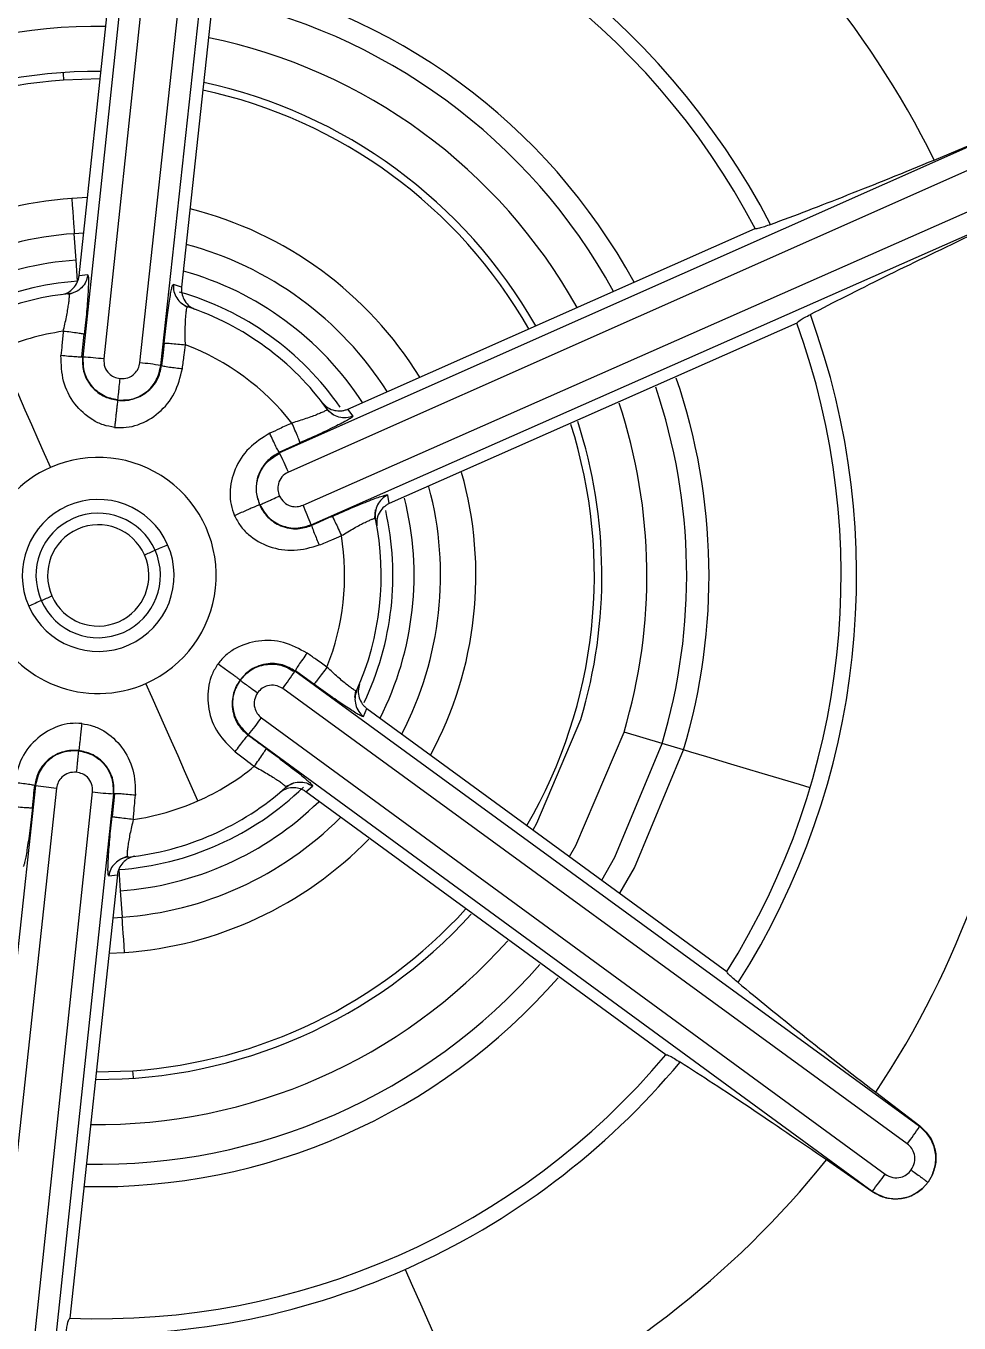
# Model space of a CAD drawing. Extents: x 939 to 1039, y 781 to 934.
# Drawn here: x 953.885 to 954.404, y 853.563 to 854.284 of the extents above; entities that cross this region are included whole.
import ezdxf

# ---------------------------------------------------------------- set-up
doc = ezdxf.new("R2010")
doc.units = 0
doc.header["$MEASUREMENT"] = 0
doc.layers.add('1', color=4, linetype='Continuous')

# ---------------------------------------------------------------- blocks, each defined once
blk = doc.blocks.new('Envoy')
at = {"layer": '1', "color": 3, "linetype": 'Continuous', "lineweight": 25}
for p, q in [((15.30804, 55.35325), (15.26255, 54.92568)), ((15.31979, 55.3522), (15.27429, 54.92462)), ((15.29431, 54.92247), (15.34059, 55.34997)), ((15.30602, 54.92101), (15.3523, 55.3485)), ((15.2605, 54.97079), (15.28696, 55.21732)), ((15.34407, 55.21114), (15.31754, 54.96451)), ((15.27226, 55.08033), (15.25184, 55.07966)), ((15.76506, 55.04681), (15.37202, 54.87242)), ((15.7364, 55.03525), (15.76492, 55.04713)), ((15.77003, 55.03611), (15.37699, 54.86172)), ((15.38514, 54.84331), (15.77849, 55.01698)), ((15.26517, 55.01433), (15.25646, 55.0139)), ((15.38972, 54.83244), (15.78308, 55.00611)), ((15.26305, 54.99458), (15.25783, 54.99429)), ((15.25886, 54.97959), (15.25783, 54.99429)), ((15.41007, 54.89675), (15.6368, 54.9971)), ((15.25969, 54.96782), (15.25886, 54.97959)), ((15.26533, 54.97136), (15.2605, 54.97079)), ((15.31754, 54.96451), (15.31298, 54.9661)), ((15.25418, 54.96079), (15.25482, 54.96087)), ((15.25947, 54.96237), (15.25496, 54.96046)), ((15.32074, 54.95327), (15.31677, 54.9561)), ((15.66001, 54.94455), (15.43315, 54.84421)), ((15.2621, 54.92573), (15.26344, 54.93833)), ((15.2621, 54.92573), (15.26255, 54.92568)), ((15.30602, 54.92101), (15.30647, 54.92096)), ((15.40227, 54.89343), (15.39836, 54.89637)), ((15.41298, 54.89285), (15.41007, 54.89675)), ((15.37184, 54.87283), (15.38343, 54.87797)), ((15.37184, 54.87283), (15.37202, 54.87242)), ((15.43315, 54.84421), (15.43225, 54.84896)), ((15.42502, 54.83582), (15.42548, 54.84067)), ((15.38972, 54.83244), (15.38991, 54.83202)), ((15.38091, 54.75134), (15.38064, 54.75098)), ((15.72819, 54.49779), (15.38064, 54.75098)), ((15.38091, 54.75134), (15.39115, 54.74387)), ((15.7214, 54.48815), (15.37386, 54.74133)), ((15.414, 54.73629), (15.41453, 54.74015)), ((15.41881, 54.72573), (15.42073, 54.73019)), ((15.42073, 54.73019), (15.62101, 54.58402)), ((15.36198, 54.72507), (15.70906, 54.47125)), ((15.35487, 54.71566), (15.3546, 54.7153)), ((15.35487, 54.71566), (15.70194, 54.46184)), ((15.585, 54.71072), (15.56376, 54.71705)), ((15.59691, 54.70717), (15.585, 54.71072)), ((15.23631, 54.68746), (15.19003, 54.25997)), ((15.24801, 54.686), (15.20174, 54.25851)), ((15.23631, 54.68746), (15.23586, 54.68751)), ((15.37544, 54.68679), (15.37988, 54.68881)), ((15.38677, 54.68394), (15.39043, 54.68709)), ((15.22254, 54.25627), (15.26803, 54.68385)), ((15.23429, 54.25522), (15.27978, 54.6828)), ((15.28023, 54.68275), (15.27888, 54.67014)), ((15.28023, 54.68275), (15.27978, 54.6828)), ((15.5871, 54.53764), (15.38677, 54.68394)), ((15.28374, 54.64656), (15.28735, 54.64803)), ((15.28809, 54.64767), (15.2875, 54.64761)), ((15.28183, 54.63768), (15.25537, 54.39115)), ((15.277, 54.63712), (15.28183, 54.63768)), ((15.28264, 54.64065), (15.28346, 54.62888)), ((15.28346, 54.62888), (15.28449, 54.61418)), ((15.27927, 54.61389), (15.28449, 54.61418)), ((15.27715, 54.59414), (15.28587, 54.59457)), ((15.27007, 54.52814), (15.29048, 54.52881)), ((15.70385, 54.51684), (15.7284, 54.49808)), ((15.72819, 54.49779), (15.7284, 54.49808)), ((15.70174, 54.46156), (15.67635, 54.47924)), ((15.73523, 54.47068), (15.73293, 54.46678)), ((15.70174, 54.46156), (15.70194, 54.46184)), ((15.73293, 54.46678), (15.72989, 54.46338))]:
    blk.add_line(p, q, dxfattribs=at)
at = {"layer": '1', "color": 3, "linetype": 'Continuous', "lineweight": 25, "flags": 128}
for points in [[(15.25155, 55.08383), (15.25158, 55.08343), (15.25184, 55.07966)], [(15.25646, 55.0139), (15.25672, 55.01019), (15.25697, 55.00662), (15.2572, 55.00331), (15.2574, 55.00038), (15.25758, 54.99794), (15.25771, 54.99607), (15.25779, 54.99483), (15.25783, 54.99429)], [(15.21566, 54.92964), (15.21936, 54.92127), (15.22306, 54.91291), (15.22675, 54.90458), (15.23041, 54.89631), (15.23403, 54.88813), (15.23761, 54.88004), (15.24113, 54.87208), (15.24459, 54.86428)], [(15.30281, 54.81824), (15.30365, 54.81861), (15.3045, 54.81899), (15.30536, 54.81937), (15.30624, 54.81976), (15.30712, 54.82015), (15.30801, 54.82054), (15.3089, 54.82094), (15.3098, 54.82134)], [(15.29692, 54.81564), (15.29756, 54.81592), (15.29824, 54.81622), (15.29894, 54.81653), (15.29967, 54.81685), (15.30042, 54.81719), (15.3012, 54.81753), (15.302, 54.81788), (15.30281, 54.81824)], [(15.23951, 54.79023), (15.23868, 54.78986), (15.23783, 54.78948), (15.23696, 54.7891), (15.23609, 54.78871), (15.23521, 54.78832), (15.23432, 54.78793), (15.23342, 54.78753), (15.23253, 54.78714)], [(15.32667, 54.67883), (15.32296, 54.6872), (15.31926, 54.69556), (15.31558, 54.70389), (15.31192, 54.71216), (15.30829, 54.72035), (15.30472, 54.72843), (15.30119, 54.73639), (15.29774, 54.7442)], [(15.51312, 54.66276), (15.51523, 54.66643), (15.53978, 54.72419)], [(15.53344, 54.64793), (15.53703, 54.65412), (15.56376, 54.71705)], [(15.55141, 54.63482), (15.5587, 54.64751), (15.585, 54.71072)], [(15.56148, 54.62746), (15.56961, 54.64156), (15.59691, 54.70717)], [(15.66733, 54.68618), (15.66137, 54.68796), (15.6406, 54.69415), (15.62322, 54.69933), (15.60986, 54.70331), (15.60098, 54.70595), (15.59691, 54.70717)], [(15.28587, 54.59457), (15.28561, 54.59828), (15.28536, 54.60185), (15.28513, 54.60516), (15.28492, 54.60809), (15.28475, 54.61054), (15.28462, 54.61241), (15.28453, 54.61364), (15.28449, 54.61418)], [(15.29078, 54.52464), (15.29075, 54.52505), (15.29048, 54.52881)], [(15.44197, 54.41832), (15.44609, 54.40902), (15.45046, 54.39913), (15.45509, 54.38869), (15.45994, 54.37772), (15.46502, 54.36625), (15.47029, 54.35433), (15.47576, 54.34198), (15.4814, 54.32924)]]:
    blk.add_lwpolyline(points, dxfattribs=at)
at = {"layer": '1', "color": 3, "linetype": 'Continuous', "lineweight": 25}
for centre, radius, start, end in [((15.27116, 54.80424), 1, 293.8743, 113.8743), ((15.27116, 54.80424), 0.98949, 297.40706, 117.40706), ((15.27116, 54.80424), 0.97197, 297.40706, 117.40706), ((15.27116, 54.80424), 1, 113.8743, 293.8743), ((15.27116, 54.80424), 0.90393, 297.75073, 117.40706), ((15.27116, 54.80424), 0.98949, 117.40706, 297.40706), ((15.27116, 54.80424), 0.97197, 117.40706, 297.40706), ((15.27116, 54.80424), 0.85236, 297.75072, 117.40706), ((15.27116, 54.80424), 0.84765, 293.8743, 113.51949), ((15.27116, 54.80424), 0.84843, 343.76627, 97.38245), ((15.27116, 54.80424), 0.83245, 293.8743, 113.51948), ((15.27116, 54.80424), 0.90393, 117.75073, 297.40706), ((15.27116, 54.80424), 0.84765, 113.8743, 293.51949), ((15.27116, 54.80424), 0.83245, 113.8743, 293.51948), ((15.27116, 54.80424), 0.85236, 117.75072, 297.40706), ((15.27116, 54.80424), 0.64081, 23.8743, 113.8743), ((15.27116, 54.80424), 0.51944, 26.40695, 81.26768), ((15.27116, 54.80424), 0.99606, 297.40706, 27.40706), ((15.27116, 54.80424), 0.42203, 27.54856, 80.10909), ((15.27116, 54.80424), 0.41339, 87.81128, 139.84475), ((15.27116, 54.80424), 0.41339, 27.81541, 79.84475), ((15.27116, 54.80424), 0.3399, 88.66289, 138.91321), ((15.27116, 54.80424), 0.32747, 88.8451, 138.72013), ((15.27116, 54.80424), 0.3399, 28.66289, 78.93273), ((15.27116, 54.80424), 0.32747, 28.8451, 78.74611), ((15.27116, 54.80424), 0.30531, 89.20685, 138.33695), ((15.27116, 54.80424), 0.30531, 29.20685, 78.37576), ((15.27116, 54.80424), 0.28028, 89.68465, 137.83121), ((15.27116, 54.80424), 0.2761, 94.01238, 137.75306), ((15.27116, 54.80424), 0.2761, 29.77303, 77.82425), ((15.27116, 54.80424), 0.28028, 29.68465, 77.88695), ((15.27116, 54.80424), 0.64081, 293.8743, 23.8743), ((15.27116, 54.80424), 0.21018, 94.01238, 135.78401), ((15.27116, 54.80424), 0.21018, 31.63317, 75.92966), ((15.27116, 54.80424), 0.19052, 94.01238, 134.93308), ((15.27116, 54.80424), 0.19052, 32.43947, 75.11091), ((15.27116, 54.80424), 0.51944, 326.40698, 21.26768), ((15.27116, 54.80424), 0.17578, 94.01238, 134.27308), ((15.27116, 54.80424), 0.17578, 33.16359, 74.33396), ((15.27116, 54.80424), 0.16399, 94.01238, 134.15357), ((15.27116, 54.80424), 0.15748, 95.95734, 113.8743), ((15.27116, 54.80424), 0.16399, 34.82422, 73.96537), ((15.27116, 54.80424), 0.15748, 35.95395, 71.56318), ((15.27116, 54.80424), 0.41339, 327.81541, 19.84475), ((15.27116, 54.80424), 0.42203, 327.54856, 20.10908), ((15.27116, 54.80424), 0.13714, 98.17551, 113.87482), ((15.27116, 54.80424), 0.13713, 38.17568, 69.2831), ((15.2514, 54.73536), 0.19064, 83.1021, 86.64734), ((15.27659, 54.73314), 0.19016, 81.0976, 84.65237), ((15.27116, 54.80424), 0.32747, 343.40672, 18.64568), ((15.27116, 54.80424), 0.3399, 343.40672, 18.83497), ((15.27116, 54.80424), 0.30531, 343.40672, 18.27003), ((15.27116, 54.80424), 0.2761, 329.77303, 17.70864), ((15.27116, 54.80424), 0.28028, 343.40672, 17.77422), ((15.20322, 54.78764), 0.1889, 23.0896, 26.66843), ((15.27116, 54.80424), 0.06566, 293.8743, 113.87482), ((15.27116, 54.80424), 0.06566, 113.87482, 293.8743), ((15.27116, 54.80424), 0.21018, 331.63317, 15.79795), ((15.27116, 54.80424), 0.19052, 332.43947, 14.97225), ((15.27116, 54.80424), 0.04225, 23.8743, 203.8743), ((15.20887, 54.76254), 0.19388, 21.13015, 24.61677), ((15.27116, 54.80424), 0.17578, 333.16359, 14.17231), ((15.27116, 54.80424), 0.03461, 23.8743, 203.8743), ((15.27116, 54.80424), 0.15748, 335.95395, 11.563), ((15.27116, 54.80424), 0.16399, 334.45071, 12.71563), ((15.27116, 54.80424), 0.02817, 23.8743, 203.8743), ((15.27116, 54.80424), 0.04225, 203.8743, 23.8743), ((15.27116, 54.80424), 0.13713, 338.17665, 9.28333), ((15.27116, 54.80424), 0.03461, 203.8743, 23.8743), ((15.27116, 54.80424), 0.02817, 203.8743, 23.8743), ((15.12844, 55.04907), 0.28166, 293.22519, 294.53554), ((15.21902, 54.85745), 0.19354, 323.13144, 326.62399), ((15.20617, 54.83561), 0.19105, 321.10731, 324.6457), ((15.27116, 54.80424), 0.13714, 293.87378, 309.28398), ((15.26578, 54.87563), 0.19046, 261.09758, 264.64673), ((15.27116, 54.80424), 0.16399, 274.01238, 314.15357), ((15.27116, 54.80424), 0.15748, 293.8743, 311.56318), ((15.29093, 54.87311), 0.19064, 263.1021, 266.64734), ((15.27116, 54.80424), 0.17578, 274.01238, 314.27308), ((15.27116, 54.80424), 0.13714, 278.17551, 293.87378), ((15.27116, 54.80424), 0.19052, 274.01238, 314.93308), ((15.27116, 54.80424), 0.21018, 274.01238, 315.78401), ((15.27116, 54.80424), 0.15748, 275.95589, 293.8743), ((15.27116, 54.80424), 0.28028, 269.68465, 317.77533), ((15.27116, 54.80424), 0.2761, 274.01238, 317.75306), ((15.27116, 54.80424), 0.30531, 269.20685, 318.27365), ((15.27116, 54.80424), 0.32747, 268.8451, 318.6512), ((15.27116, 54.80424), 0.3399, 268.66289, 318.84144), ((15.27116, 54.80424), 0.64081, 203.8743, 293.8743), ((15.27116, 54.80424), 0.41339, 267.81541, 319.84475), ((15.27116, 54.80424), 0.42203, 293.8743, 320.10909), ((15.27116, 54.80424), 0.65728, 281.81887, 334.83276), ((15.56888, 54.60263), 0.19071, 323.10702, 326.65169), ((15.27116, 54.80424), 0.51944, 293.8743, 321.26767), ((15.27116, 54.80424), 0.84843, 293.8743, 337.38245), ((15.5545, 54.58086), 0.18949, 321.09108, 324.6585), ((15.27116, 54.80424), 0.42203, 267.54855, 293.8743)]:
    blk.add_arc(centre, radius, start, end, dxfattribs=at)
for points, knots in [([(15.53849, 54.20026), (15.57702, 54.22), (15.65409, 54.25949), (15.75223, 54.34587), (15.83262, 54.44821), (15.89123, 54.56467), (15.92607, 54.69022), (15.93572, 54.82018), (15.91984, 54.94952), (15.87903, 55.07328), (15.81487, 55.1867), (15.7298, 55.28542), (15.62711, 55.36566), (15.51076, 55.42429), (15.38514, 55.45921), (15.25534, 55.46852), (15.12541, 55.45396), (15.04437, 55.42346), (15.00384, 55.40822)], [0, 0, 0, 0, 0.0625, 0.125, 0.1875, 0.25, 0.3125, 0.375, 0.4375, 0.5, 0.5625, 0.625, 0.6875, 0.75, 0.8125, 0.875001, 0.9375, 1, 1, 1, 1]), ([(15.85744, 55.06372), (15.83827, 55.10113), (15.79994, 55.17594), (15.71609, 55.2712), (15.61675, 55.34924), (15.50371, 55.40611), (15.3818, 55.44002), (15.2558, 55.44904), (15.12968, 55.43491), (15.05101, 55.40531), (15.01167, 55.39051)], [0, 0, 0, 0, 0.125, 0.25, 0.375, 0.499999, 0.624999, 0.750001, 0.875001, 1, 1, 1, 1]), ([(15.00384, 55.40822), (14.96531, 55.38847), (14.88823, 55.34898), (14.7901, 55.2626), (14.70971, 55.16027), (14.6511, 55.0438), (14.61626, 54.91825), (14.6066, 54.78829), (14.62248, 54.65895), (14.66329, 54.53519), (14.72746, 54.42177), (14.81252, 54.32305), (14.91521, 54.24281), (15.03157, 54.18418), (15.15718, 54.14926), (15.28698, 54.13996), (15.41691, 54.15451), (15.49796, 54.18501), (15.53849, 54.20026)], [0, 0, 0, 0, 0.062501, 0.125, 0.187501, 0.25, 0.3125, 0.375, 0.4375, 0.500001, 0.5625, 0.625, 0.6875, 0.75, 0.8125, 0.875001, 0.9375, 1, 1, 1, 1]), ([(15.53065, 54.21796), (15.56805, 54.23713), (15.64286, 54.27546), (15.73812, 54.35931), (15.81616, 54.45865), (15.87303, 54.57168), (15.90694, 54.69359), (15.91597, 54.81959), (15.90184, 54.94571), (15.87224, 55.02439), (15.85744, 55.06372)], [0, 0, 0, 0, 0.124999, 0.249999, 0.374999, 0.499999, 0.625, 0.75, 0.875, 1, 1, 1, 1]), ([(15.64534, 54.99942), (15.65896, 55.00454), (15.68554, 55.01452), (15.71973, 55.02846), (15.7364, 55.03525)], [0, 0, 0, 0, 0.512281, 1, 1, 1, 1]), ([(15.64534, 54.99942), (15.64299, 54.99856), (15.63828, 54.99682), (15.63729, 54.99701), (15.6368, 54.9971)], [0, 0, 0, 0, 0.499995, 1, 1, 1, 1]), ([(15.75521, 54.99265), (15.73899, 54.98488), (15.70569, 54.96895), (15.68042, 54.95598), (15.66747, 54.94933)], [0, 0, 0, 0, 0.487201, 1, 1, 1, 1]), ([(15.25073, 54.96039), (15.25196, 54.96068), (15.25436, 54.96126), (15.25741, 54.96377), (15.25931, 54.96651), (15.2602, 54.96892), (15.2604, 54.97017), (15.2605, 54.97079)], [0, 0, 0, 0, 0.288448, 0.562021, 0.78983, 0.894964, 1, 1, 1, 1]), ([(15.26533, 54.97136), (15.26507, 54.97008), (15.26453, 54.96744), (15.26208, 54.96409), (15.25873, 54.96166), (15.2561, 54.96112), (15.25482, 54.96087)], [0, 0, 0, 0, 0.242666, 0.500023, 0.757452, 1, 1, 1, 1]), ([(15.26533, 54.97136), (15.26543, 54.97124), (15.26563, 54.971), (15.26573, 54.96906), (15.26571, 54.96603), (15.26551, 54.96189), (15.26518, 54.95686), (15.26456, 54.94917), (15.26389, 54.94268), (15.26344, 54.93833)], [0, 0, 0, 0, 0.1249153, 0.247125, 0.3710721, 0.4953416, 0.6198127, 0.7452421, 1, 1, 1, 1]), ([(15.30781, 54.93339), (15.30829, 54.93775), (15.30901, 54.94425), (15.31005, 54.95194), (15.31079, 54.95693), (15.31149, 54.96103), (15.3121, 54.96397), (15.31262, 54.96584), (15.31286, 54.96601), (15.31298, 54.9661)], [0, 0, 0, 0, 0.255035, 0.381037, 0.506714, 0.630766, 0.755425, 0.876709, 1, 1, 1, 1]), ([(15.31298, 54.9661), (15.31299, 54.96477), (15.31302, 54.9621), (15.31475, 54.95844), (15.31736, 54.95534), (15.31977, 54.9542), (15.32097, 54.95363)], [0, 0, 0, 0, 0.249229, 0.500007, 0.750678, 1, 1, 1, 1]), ([(15.25166, 54.93998), (15.25231, 54.9427), (15.25327, 54.94677), (15.25417, 54.95166), (15.25467, 54.95486), (15.25501, 54.95749), (15.25515, 54.95943), (15.25511, 54.96066), (15.25491, 54.9608), (15.25482, 54.96087)], [0, 0, 0, 0, 0.257266, 0.383633, 0.508399, 0.631919, 0.754663, 0.877162, 1, 1, 1, 1]), ([(15.31754, 54.96451), (15.31751, 54.96394), (15.31744, 54.96279), (15.31776, 54.96043), (15.31888, 54.95739), (15.3213, 54.95412), (15.32361, 54.95293), (15.32484, 54.95229)], [0, 0, 0, 0, 0.09598, 0.193567, 0.407651, 0.683204, 1, 1, 1, 1]), ([(15.31967, 54.9325), (15.31962, 54.93531), (15.31953, 54.93949), (15.31969, 54.94447), (15.31987, 54.94771), (15.3201, 54.95036), (15.32036, 54.95229), (15.32066, 54.95349), (15.32086, 54.95359), (15.32097, 54.95363)], [0, 0, 0, 0, 0.25754, 0.383979, 0.508737, 0.632225, 0.754891, 0.877311, 1, 1, 1, 1]), ([(15.66, 54.94457), (15.66026, 54.945), (15.66077, 54.94586), (15.66524, 54.94818), (15.66747, 54.94933)], [0, 0, 0, 0, 0.500006, 1, 1, 1, 1]), ([(15.25166, 54.93998), (15.25143, 54.93746), (15.25102, 54.93296), (15.25063, 54.92846), (15.25045, 54.92648)], [0, 0, 0, 0, 0.560099, 1, 1, 1, 1]), ([(15.26344, 54.93833), (15.26322, 54.9384), (15.26275, 54.93855), (15.25999, 54.93897), (15.25609, 54.93948), (15.2531, 54.93982), (15.25166, 54.93998)], [0, 0, 0, 0, 0.2407205, 0.5000611, 0.7593338, 1, 1, 1, 1]), ([(15.30781, 54.93339), (15.30756, 54.93107), (15.30712, 54.92693), (15.30667, 54.92279), (15.30647, 54.92096)], [0, 0, 0, 0, 0.559964, 1, 1, 1, 1]), ([(15.30781, 54.93339), (15.30804, 54.93342), (15.30853, 54.93346), (15.31132, 54.93329), (15.31524, 54.93296), (15.31823, 54.93265), (15.31967, 54.9325)], [0, 0, 0, 0, 0.240678, 0.500042, 0.759382, 1, 1, 1, 1]), ([(15.31801, 54.91924), (15.31833, 54.92171), (15.31889, 54.92613), (15.31944, 54.93056), (15.31967, 54.9325)], [0, 0, 0, 0, 0.559851, 1, 1, 1, 1]), ([(15.2621, 54.92573), (15.26186, 54.92569), (15.26138, 54.92562), (15.25866, 54.92575), (15.25482, 54.92604), (15.25188, 54.92634), (15.25045, 54.92648)], [0, 0, 0, 0, 0.2409071, 0.4999682, 0.7590112, 1, 1, 1, 1]), ([(15.28032, 54.88657), (15.27819, 54.88694), (15.27389, 54.88769), (15.26587, 54.8916), (15.25742, 54.89936), (15.25087, 54.91208), (15.25059, 54.92166), (15.25045, 54.92648)], [0, 0, 0, 0, 0.116936, 0.236318, 0.483416, 0.74, 1, 1, 1, 1]), ([(15.26239, 54.92569), (15.26239, 54.92305), (15.26239, 54.91889), (15.26448, 54.91356), (15.26711, 54.90944), (15.2707, 54.90601), (15.27564, 54.90294), (15.27962, 54.90212), (15.28202, 54.90163)], [0, 0, 0, 0, 0.224683, 0.354426, 0.495614, 0.654643, 0.791441, 1, 1, 1, 1]), ([(15.28211, 54.90175), (15.27932, 54.90238), (15.27373, 54.90363), (15.26713, 54.90939), (15.26291, 54.91705), (15.26286, 54.92278), (15.26284, 54.92565)], [0, 0, 0, 0, 0.249984, 0.499935, 0.749956, 1, 1, 1, 1]), ([(15.27429, 54.92462), (15.27434, 54.92309), (15.27442, 54.92009), (15.27679, 54.91658), (15.27989, 54.91436), (15.28217, 54.91391), (15.28334, 54.91368)], [0, 0, 0, 0, 0.2879637, 0.562269, 0.7737343, 1, 1, 1, 1]), ([(15.28334, 54.91368), (15.2848, 54.9137), (15.28776, 54.91376), (15.29131, 54.91606), (15.29361, 54.91912), (15.29408, 54.92136), (15.29431, 54.92247)], [0, 0, 0, 0, 0.277487, 0.5613314, 0.7831895, 1, 1, 1, 1]), ([(15.28032, 54.88657), (15.28249, 54.88648), (15.28686, 54.8863), (15.29555, 54.88842), (15.30544, 54.89423), (15.31454, 54.90528), (15.31685, 54.91457), (15.31801, 54.91924)], [0, 0, 0, 0, 0.117472, 0.236911, 0.483894, 0.740776, 1, 1, 1, 1]), ([(15.28202, 54.90163), (15.2834, 54.90155), (15.28619, 54.90139), (15.29185, 54.9024), (15.29727, 54.90504), (15.30163, 54.90927), (15.30497, 54.91413), (15.30589, 54.91831), (15.30647, 54.92096)], [0, 0, 0, 0, 0.117676, 0.23803, 0.492511, 0.637493, 0.770273, 1, 1, 1, 1]), ([(15.28211, 54.90175), (15.28498, 54.90177), (15.2907, 54.90181), (15.29837, 54.90603), (15.30413, 54.91263), (15.30539, 54.91822), (15.30602, 54.92101)], [0, 0, 0, 0, 0.249983, 0.499948, 0.749952, 1, 1, 1, 1]), ([(15.30647, 54.92096), (15.30674, 54.92087), (15.30729, 54.92067), (15.31041, 54.92018), (15.31419, 54.91968), (15.31677, 54.91938), (15.31801, 54.91924)], [0, 0, 0, 0, 0.2710868, 0.5622651, 0.7889531, 1, 1, 1, 1]), ([(15.28211, 54.90175), (15.28214, 54.90198), (15.28219, 54.90245), (15.28245, 54.90476), (15.2827, 54.90723), (15.28298, 54.90996), (15.2832, 54.91221), (15.28334, 54.91368)], [0, 0, 0, 0, 0.237033, 0.494874, 0.626699, 0.756547, 1, 1, 1, 1]), ([(15.28202, 54.90163), (15.28199, 54.90155), (15.28195, 54.90138), (15.28183, 54.90047), (15.28165, 54.89893), (15.28142, 54.89678), (15.28114, 54.89424), (15.28085, 54.89159), (15.28057, 54.88898), (15.2804, 54.88735), (15.28032, 54.88657)], [0, 0, 0, 0, 0.107026, 0.227262, 0.359668, 0.501612, 0.634752, 0.764143, 0.886612, 1, 1, 1, 1]), ([(15.39864, 54.8967), (15.39863, 54.89659), (15.3986, 54.89636), (15.39754, 54.89572), (15.39578, 54.89488), (15.39333, 54.89385), (15.39031, 54.89269), (15.38563, 54.89101), (15.38164, 54.8898), (15.37897, 54.889)], [0, 0, 0, 0, 0.123023, 0.245701, 0.368551, 0.49214, 0.616943, 0.743193, 1, 1, 1, 1]), ([(15.39618, 54.90001), (15.39705, 54.89909), (15.39875, 54.8973), (15.40245, 54.89591), (15.40577, 54.89564), (15.40831, 54.89607), (15.40948, 54.89652), (15.41007, 54.89675)], [0, 0, 0, 0, 0.288388, 0.561984, 0.789782, 0.894963, 1, 1, 1, 1]), ([(15.41298, 54.89285), (15.41174, 54.89243), (15.40918, 54.89158), (15.40507, 54.89203), (15.40128, 54.89371), (15.39951, 54.89572), (15.39864, 54.8967)], [0, 0, 0, 0, 0.242596, 0.500018, 0.757328, 1, 1, 1, 1]), ([(15.37897, 54.889), (15.37667, 54.88794), (15.37256, 54.88604), (15.36847, 54.88413), (15.36667, 54.88329)], [0, 0, 0, 0, 0.560134, 1, 1, 1, 1]), ([(15.38343, 54.87797), (15.38338, 54.8782), (15.38328, 54.87868), (15.38226, 54.88128), (15.38075, 54.88491), (15.37955, 54.88767), (15.37897, 54.889)], [0, 0, 0, 0, 0.240709, 0.500017, 0.759337, 1, 1, 1, 1]), ([(15.41298, 54.89285), (15.41292, 54.8927), (15.41282, 54.89242), (15.41119, 54.89135), (15.40855, 54.88986), (15.40487, 54.88795), (15.40035, 54.88573), (15.39338, 54.88242), (15.38742, 54.87975), (15.38343, 54.87797)], [0, 0, 0, 0, 0.124914, 0.247126, 0.371066, 0.495351, 0.619795, 0.745234, 1, 1, 1, 1]), ([(15.36667, 54.88329), (15.36257, 54.88076), (15.35441, 54.87574), (15.34667, 54.86369), (15.34417, 54.8525), (15.3448, 54.84359), (15.3463, 54.83949), (15.34705, 54.83747)], [0, 0, 0, 0, 0.260003, 0.516608, 0.763697, 0.883081, 1, 1, 1, 1]), ([(15.37184, 54.87283), (15.3717, 54.87302), (15.37139, 54.87339), (15.37014, 54.87582), (15.36848, 54.87929), (15.36726, 54.88199), (15.36667, 54.88329)], [0, 0, 0, 0, 0.240883, 0.499986, 0.75904, 1, 1, 1, 1]), ([(15.37196, 54.87256), (15.36968, 54.87124), (15.36607, 54.86917), (15.3625, 54.86468), (15.36025, 54.86035), (15.35906, 54.85552), (15.35888, 54.84971), (15.36016, 54.84586), (15.36094, 54.84354)], [0, 0, 0, 0, 0.224727, 0.354422, 0.49563, 0.654635, 0.791466, 1, 1, 1, 1]), ([(15.36109, 54.84351), (15.36023, 54.84624), (15.35853, 54.85171), (15.36021, 54.8603), (15.36474, 54.8678), (15.36968, 54.8707), (15.37215, 54.87215)], [0, 0, 0, 0, 0.249956, 0.499946, 0.749969, 1, 1, 1, 1]), ([(15.37699, 54.86172), (15.37568, 54.86091), (15.37313, 54.85934), (15.37127, 54.85553), (15.3709, 54.85174), (15.37165, 54.84954), (15.37203, 54.84841)], [0, 0, 0, 0, 0.287909, 0.562228, 0.773787, 1, 1, 1, 1]), ([(15.36094, 54.84354), (15.36079, 54.84349), (15.36054, 54.8434), (15.3594, 54.84292), (15.35793, 54.84228), (15.3558, 54.84134), (15.35309, 54.84015), (15.35004, 54.83881), (15.34804, 54.83791), (15.34705, 54.83747)], [0, 0, 0, 0, 0.162198, 0.269142, 0.393701, 0.534317, 0.686832, 0.844537, 1, 1, 1, 1]), ([(15.36094, 54.84354), (15.36156, 54.8423), (15.36282, 54.8398), (15.36652, 54.8354), (15.37152, 54.83202), (15.37736, 54.83036), (15.38324, 54.82991), (15.38732, 54.8312), (15.38991, 54.83202)], [0, 0, 0, 0, 0.117717, 0.238079, 0.492501, 0.637462, 0.770252, 1, 1, 1, 1]), ([(15.36109, 54.84351), (15.3613, 54.8436), (15.36173, 54.84379), (15.36386, 54.84473), (15.36612, 54.84574), (15.36863, 54.84686), (15.37069, 54.8478), (15.37203, 54.84841)], [0, 0, 0, 0, 0.237039, 0.494913, 0.626738, 0.756547, 1, 1, 1, 1]), ([(15.36109, 54.84351), (15.36254, 54.84104), (15.36543, 54.8361), (15.37293, 54.83157), (15.38152, 54.82988), (15.38699, 54.83158), (15.38972, 54.83244)], [0, 0, 0, 0, 0.249966, 0.499963, 0.749967, 1, 1, 1, 1]), ([(15.37203, 54.84841), (15.37278, 54.84716), (15.37431, 54.84463), (15.37808, 54.8427), (15.38188, 54.84224), (15.38406, 54.84295), (15.38514, 54.84331)], [0, 0, 0, 0, 0.277388, 0.561315, 0.7831, 1, 1, 1, 1]), ([(15.40134, 54.83708), (15.40535, 54.83884), (15.41134, 54.84146), (15.41852, 54.84441), (15.42322, 54.84626), (15.42712, 54.84771), (15.42997, 54.84865), (15.43184, 54.84913), (15.43211, 54.84902), (15.43225, 54.84896)], [0, 0, 0, 0, 0.2550296, 0.381052, 0.5067193, 0.630754, 0.755434, 0.8767075, 1, 1, 1, 1]), ([(15.43225, 54.84896), (15.4311, 54.84828), (15.4288, 54.84692), (15.4265, 54.84359), (15.42512, 54.83978), (15.42534, 54.83713), (15.42545, 54.8358)], [0, 0, 0, 0, 0.249285, 0.500009, 0.750794, 1, 1, 1, 1]), ([(15.43315, 54.84421), (15.43264, 54.84395), (15.43161, 54.84343), (15.42972, 54.84198), (15.42766, 54.83948), (15.42603, 54.83576), (15.42616, 54.83316), (15.42622, 54.83178)], [0, 0, 0, 0, 0.095907, 0.193557, 0.407626, 0.683161, 1, 1, 1, 1]), ([(15.34705, 54.83747), (15.34806, 54.83554), (15.35009, 54.83166), (15.35627, 54.82521), (15.36624, 54.81955), (15.38036, 54.81719), (15.38956, 54.81984), (15.39418, 54.82117)], [0, 0, 0, 0, 0.117497, 0.236921, 0.483866, 0.74076, 1, 1, 1, 1]), ([(15.40134, 54.83708), (15.3992, 54.83613), (15.39539, 54.83444), (15.39158, 54.83276), (15.38991, 54.83202)], [0, 0, 0, 0, 0.560062, 1, 1, 1, 1]), ([(15.40134, 54.83708), (15.40147, 54.83689), (15.40176, 54.83649), (15.40301, 54.83398), (15.40468, 54.83043), (15.40591, 54.82768), (15.4065, 54.82636)], [0, 0, 0, 0, 0.2406811, 0.5000262, 0.7593478, 1, 1, 1, 1]), ([(15.4065, 54.82636), (15.40891, 54.82781), (15.41249, 54.82998), (15.41688, 54.83233), (15.41977, 54.8338), (15.42218, 54.83492), (15.42398, 54.83566), (15.42517, 54.836), (15.42535, 54.83587), (15.42545, 54.8358)], [0, 0, 0, 0, 0.257568, 0.384033, 0.508796, 0.632273, 0.754969, 0.877344, 1, 1, 1, 1]), ([(15.38991, 54.83202), (15.38996, 54.83174), (15.39006, 54.83116), (15.39119, 54.82822), (15.39265, 54.82469), (15.39369, 54.82232), (15.39418, 54.82117)], [0, 0, 0, 0, 0.271082, 0.562226, 0.788967, 1, 1, 1, 1]), ([(15.39418, 54.82117), (15.39648, 54.82213), (15.4006, 54.82385), (15.4047, 54.82559), (15.4065, 54.82636)], [0, 0, 0, 0, 0.559853, 1, 1, 1, 1]), ([(16.41994, 53.6653), (16.361, 53.61236), (16.24311, 53.50648), (16.03923, 53.38262), (15.82091, 53.28762), (15.59056, 53.22623), (15.35383, 53.19846), (15.11564, 53.20565), (14.88111, 53.24709), (14.655, 53.32169), (14.44218, 53.42866), (14.24697, 53.56536), (14.07369, 53.72909), (13.92658, 53.91651), (13.8081, 54.12324), (13.7223, 54.34524), (13.66767, 54.57747), (13.6608, 54.73579), (13.65737, 54.81494)], [0, 0, 0, 0, 0.0624654, 0.12494, 0.1874213, 0.2500087, 0.3125186, 0.3750505, 0.4375626, 0.5000003, 0.56246, 0.6250398, 0.6875858, 0.7500781, 0.8125909, 0.8750579, 0.9375333, 1, 1, 1, 1]), ([(15.38738, 54.76105), (15.38314, 54.76334), (15.37471, 54.76789), (15.36041, 54.76858), (15.34947, 54.76514), (15.34207, 54.76015), (15.33927, 54.7568), (15.33789, 54.75514)], [0, 0, 0, 0, 0.259972, 0.516611, 0.763668, 0.883079, 1, 1, 1, 1]), ([(15.38738, 54.76105), (15.38655, 54.75989), (15.38482, 54.75748), (15.38265, 54.75431), (15.38117, 54.75201), (15.38099, 54.75156), (15.38091, 54.75134)], [0, 0, 0, 0, 0.240922, 0.500028, 0.759093, 1, 1, 1, 1]), ([(15.39847, 54.75326), (15.3964, 54.75472), (15.39271, 54.75733), (15.38901, 54.75991), (15.38738, 54.76105)], [0, 0, 0, 0, 0.560109, 1, 1, 1, 1]), ([(15.33789, 54.75514), (15.33672, 54.7533), (15.33438, 54.74961), (15.33188, 54.74103), (15.33196, 54.72955), (15.33698, 54.71615), (15.34387, 54.7095), (15.34734, 54.70617)], [0, 0, 0, 0, 0.117485, 0.236928, 0.4839, 0.740803, 1, 1, 1, 1]), ([(15.33789, 54.75514), (15.33877, 54.75449), (15.34056, 54.75319), (15.34327, 54.75122), (15.34567, 54.74947), (15.34754, 54.74809), (15.34882, 54.74715), (15.34979, 54.74642), (15.34997, 54.74624), (15.35009, 54.74614)], [0, 0, 0, 0, 0.156993, 0.315978, 0.469188, 0.609974, 0.734261, 0.840396, 1, 1, 1, 1]), ([(15.38073, 54.7511), (15.37845, 54.75242), (15.37484, 54.75451), (15.36918, 54.75536), (15.3643, 54.75515), (15.35953, 54.75375), (15.3544, 54.75101), (15.35171, 54.74797), (15.35009, 54.74614)], [0, 0, 0, 0, 0.224724, 0.354457, 0.49567, 0.654622, 0.791494, 1, 1, 1, 1]), ([(15.35013, 54.746), (15.35207, 54.7481), (15.35595, 54.75231), (15.36424, 54.75515), (15.37299, 54.75498), (15.37798, 54.75215), (15.38047, 54.75074)], [0, 0, 0, 0, 0.249968, 0.499974, 0.749937, 1, 1, 1, 1]), ([(15.39847, 54.75326), (15.39761, 54.75209), (15.39582, 54.74967), (15.39344, 54.74655), (15.39169, 54.74436), (15.39132, 54.74403), (15.39115, 54.74387)], [0, 0, 0, 0, 0.240667, 0.499978, 0.759315, 1, 1, 1, 1]), ([(15.41498, 54.74007), (15.41487, 54.74003), (15.41467, 54.73994), (15.41358, 54.74054), (15.41197, 54.74164), (15.40985, 54.74324), (15.40734, 54.74528), (15.40355, 54.74849), (15.40051, 54.75134), (15.39847, 54.75326)], [0, 0, 0, 0, 0.123025, 0.245704, 0.368582, 0.49221, 0.616966, 0.743249, 1, 1, 1, 1]), ([(15.35009, 54.74614), (15.34932, 54.74498), (15.34779, 54.74264), (15.34583, 54.73724), (15.3454, 54.73122), (15.34689, 54.72533), (15.34943, 54.72001), (15.35259, 54.71712), (15.3546, 54.7153)], [0, 0, 0, 0, 0.1177374, 0.2380553, 0.4925093, 0.6375053, 0.7702758, 1, 1, 1, 1]), ([(15.35013, 54.746), (15.34872, 54.74351), (15.34589, 54.73853), (15.34572, 54.72977), (15.34855, 54.72149), (15.35276, 54.7176), (15.35487, 54.71566)], [0, 0, 0, 0, 0.249965, 0.499939, 0.749958, 1, 1, 1, 1]), ([(15.35014, 54.74599), (15.35032, 54.74586), (15.3507, 54.74558), (15.35258, 54.7442), (15.35458, 54.74275), (15.35681, 54.74114), (15.35865, 54.73982), (15.35985, 54.73897)], [0, 0, 0, 0, 0.237025, 0.49491, 0.626699, 0.756519, 1, 1, 1, 1]), ([(15.37386, 54.74133), (15.37251, 54.74206), (15.36987, 54.74349), (15.36564, 54.74319), (15.36217, 54.74161), (15.36064, 54.73987), (15.35985, 54.73897)], [0, 0, 0, 0, 0.2879736, 0.5622436, 0.773798, 1, 1, 1, 1]), ([(15.41881, 54.72573), (15.41866, 54.7257), (15.41835, 54.72565), (15.41662, 54.72652), (15.41401, 54.72807), (15.41052, 54.7303), (15.40633, 54.7331), (15.39998, 54.73749), (15.39469, 54.74131), (15.39115, 54.74387)], [0, 0, 0, 0, 0.124915, 0.247122, 0.371075, 0.495326, 0.619811, 0.745239, 1, 1, 1, 1]), ([(15.41661, 54.74385), (15.41625, 54.74264), (15.41555, 54.74028), (15.4162, 54.73638), (15.41762, 54.73337), (15.41927, 54.73139), (15.42024, 54.73059), (15.42073, 54.73019)], [0, 0, 0, 0, 0.2884107, 0.5619628, 0.7897764, 0.8949289, 1, 1, 1, 1]), ([(15.35985, 54.73897), (15.35914, 54.73769), (15.35771, 54.73511), (15.35793, 54.73087), (15.35943, 54.72735), (15.36114, 54.72582), (15.36198, 54.72507)], [0, 0, 0, 0, 0.277422, 0.561354, 0.78313, 1, 1, 1, 1]), ([(15.41498, 54.74007), (15.41458, 54.7388), (15.41379, 54.73624), (15.41433, 54.73222), (15.41587, 54.72846), (15.41783, 54.72664), (15.41881, 54.72573)], [0, 0, 0, 0, 0.249244, 0.500024, 0.750806, 1, 1, 1, 1]), ([(15.26201, 54.7219), (15.25984, 54.72199), (15.25546, 54.72217), (15.24678, 54.72005), (15.23688, 54.71424), (15.22778, 54.70319), (15.22548, 54.6939), (15.22432, 54.68923)], [0, 0, 0, 0, 0.117471, 0.236911, 0.483887, 0.740777, 1, 1, 1, 1]), ([(15.26201, 54.7219), (15.26189, 54.72078), (15.26165, 54.71853), (15.26128, 54.71512), (15.26096, 54.71215), (15.26071, 54.70987), (15.26054, 54.70834), (15.2604, 54.70721), (15.26034, 54.70698), (15.26031, 54.70684)], [0, 0, 0, 0, 0.161263, 0.323881, 0.479373, 0.620737, 0.743995, 0.847726, 1, 1, 1, 1]), ([(15.26201, 54.7219), (15.26413, 54.72153), (15.26843, 54.72078), (15.27646, 54.71687), (15.2849, 54.70912), (15.29146, 54.69639), (15.29173, 54.68681), (15.29187, 54.682)], [0, 0, 0, 0, 0.116938, 0.23632, 0.483417, 0.740001, 1, 1, 1, 1]), ([(15.34734, 54.70617), (15.34819, 54.70731), (15.34995, 54.70969), (15.35231, 54.71273), (15.35404, 54.71484), (15.35442, 54.71515), (15.3546, 54.7153)], [0, 0, 0, 0, 0.2409655, 0.5000516, 0.7590546, 1, 1, 1, 1]), ([(15.3647, 54.70792), (15.36281, 54.7093), (15.35944, 54.71175), (15.35608, 54.71421), (15.3546, 54.7153)], [0, 0, 0, 0, 0.559919, 1, 1, 1, 1]), ([(15.26031, 54.70684), (15.25893, 54.70692), (15.25613, 54.70708), (15.25047, 54.70607), (15.24505, 54.70344), (15.24069, 54.69921), (15.23736, 54.69434), (15.23644, 54.69016), (15.23586, 54.68751)], [0, 0, 0, 0, 0.1176759, 0.2380291, 0.4925017, 0.6374942, 0.7702737, 1, 1, 1, 1]), ([(15.26021, 54.70672), (15.25735, 54.7067), (15.25162, 54.70666), (15.24395, 54.70244), (15.23819, 54.69584), (15.23693, 54.69026), (15.23631, 54.68746)], [0, 0, 0, 0, 0.249989, 0.499957, 0.749965, 1, 1, 1, 1]), ([(15.26021, 54.70672), (15.26019, 54.7065), (15.26013, 54.70603), (15.25988, 54.70371), (15.25962, 54.70125), (15.25934, 54.69852), (15.25912, 54.69626), (15.25898, 54.69479)], [0, 0, 0, 0, 0.237023, 0.494879, 0.626704, 0.756549, 1, 1, 1, 1]), ([(15.26021, 54.70672), (15.263, 54.7061), (15.26859, 54.70484), (15.27519, 54.69909), (15.27942, 54.69142), (15.27946, 54.68569), (15.27948, 54.68283)], [0, 0, 0, 0, 0.249992, 0.499946, 0.74997, 1, 1, 1, 1]), ([(15.27993, 54.68278), (15.27994, 54.68542), (15.27994, 54.68958), (15.27784, 54.69491), (15.27522, 54.69903), (15.27163, 54.70247), (15.26668, 54.70554), (15.26271, 54.70635), (15.26031, 54.70684)], [0, 0, 0, 0, 0.2246974, 0.3544237, 0.4956241, 0.654651, 0.7914472, 1, 1, 1, 1]), ([(15.34734, 54.70617), (15.34932, 54.70465), (15.35287, 54.70195), (15.35642, 54.69927), (15.35799, 54.69809)], [0, 0, 0, 0, 0.559876, 1, 1, 1, 1]), ([(15.35799, 54.69809), (15.35884, 54.69926), (15.3606, 54.7017), (15.36284, 54.70493), (15.36439, 54.70726), (15.3646, 54.70771), (15.3647, 54.70792)], [0, 0, 0, 0, 0.240668, 0.499976, 0.759297, 1, 1, 1, 1]), ([(15.3647, 54.70792), (15.36822, 54.70533), (15.37349, 54.70145), (15.37963, 54.69671), (15.38358, 54.69357), (15.38679, 54.69091), (15.38903, 54.68891), (15.39038, 54.68754), (15.39041, 54.68724), (15.39043, 54.68709)], [0, 0, 0, 0, 0.255037, 0.381046, 0.506711, 0.630767, 0.755434, 0.876707, 1, 1, 1, 1]), ([(15.25898, 54.69479), (15.25752, 54.69477), (15.25457, 54.69472), (15.25101, 54.69241), (15.24871, 54.68935), (15.24824, 54.68711), (15.24801, 54.686)], [0, 0, 0, 0, 0.277485, 0.561328, 0.783154, 1, 1, 1, 1]), ([(15.26803, 54.68385), (15.26799, 54.68538), (15.2679, 54.68838), (15.26553, 54.6919), (15.26243, 54.69411), (15.26016, 54.69456), (15.25898, 54.69479)], [0, 0, 0, 0, 0.2879637, 0.562269, 0.7737343, 1, 1, 1, 1]), ([(15.35799, 54.69809), (15.36045, 54.69674), (15.36412, 54.69472), (15.36835, 54.69209), (15.37107, 54.69032), (15.37325, 54.6888), (15.37478, 54.6876), (15.37568, 54.68675), (15.37565, 54.68652), (15.37564, 54.68641)], [0, 0, 0, 0, 0.257586, 0.383979, 0.508743, 0.63226, 0.754934, 0.877309, 1, 1, 1, 1]), ([(15.22432, 54.68923), (15.22574, 54.68907), (15.22868, 54.68873), (15.23249, 54.68821), (15.23518, 54.68776), (15.23564, 54.68759), (15.23586, 54.68751)], [0, 0, 0, 0, 0.240871, 0.5000166, 0.7590882, 1, 1, 1, 1]), ([(15.23452, 54.67508), (15.23477, 54.6774), (15.23521, 54.68154), (15.23566, 54.68569), (15.23586, 54.68751)], [0, 0, 0, 0, 0.56001, 1, 1, 1, 1]), ([(15.38677, 54.68394), (15.3863, 54.68425), (15.38533, 54.68488), (15.38313, 54.68579), (15.37994, 54.68633), (15.3759, 54.68587), (15.37371, 54.68447), (15.37254, 54.68372)], [0, 0, 0, 0, 0.095973, 0.193602, 0.407725, 0.683168, 1, 1, 1, 1]), ([(15.37564, 54.68641), (15.37669, 54.68717), (15.37886, 54.68875), (15.3829, 54.68957), (15.38701, 54.68913), (15.38931, 54.68776), (15.39043, 54.68709)], [0, 0, 0, 0, 0.2426487, 0.5000478, 0.7574292, 1, 1, 1, 1]), ([(15.29187, 54.682), (15.29045, 54.68214), (15.2875, 54.68243), (15.28367, 54.68273), (15.28094, 54.68286), (15.28046, 54.68278), (15.28023, 54.68275)], [0, 0, 0, 0, 0.240989, 0.500031, 0.759093, 1, 1, 1, 1]), ([(15.29066, 54.66849), (15.29089, 54.67101), (15.29131, 54.67552), (15.2917, 54.68002), (15.29187, 54.682)], [0, 0, 0, 0, 0.560142, 1, 1, 1, 1]), ([(15.22265, 54.67597), (15.22409, 54.67582), (15.22709, 54.67551), (15.231, 54.67518), (15.2338, 54.67501), (15.23429, 54.67506), (15.23452, 54.67508)], [0, 0, 0, 0, 0.240618, 0.499958, 0.759322, 1, 1, 1, 1]), ([(15.23452, 54.67508), (15.23404, 54.67073), (15.23331, 54.66422), (15.23228, 54.65654), (15.23153, 54.65154), (15.23083, 54.64744), (15.23023, 54.6445), (15.22971, 54.64264), (15.22947, 54.64246), (15.22935, 54.64238)], [0, 0, 0, 0, 0.255035, 0.381037, 0.506714, 0.630766, 0.755425, 0.876709, 1, 1, 1, 1]), ([(15.277, 54.63712), (15.2769, 54.63724), (15.2767, 54.63747), (15.27659, 54.63941), (15.27662, 54.64244), (15.27681, 54.64659), (15.27714, 54.65161), (15.27776, 54.65931), (15.27843, 54.6658), (15.27888, 54.67014)], [0, 0, 0, 0, 0.124915, 0.247125, 0.371073, 0.495342, 0.619822, 0.745242, 1, 1, 1, 1]), ([(15.29066, 54.66849), (15.28922, 54.66866), (15.28623, 54.66899), (15.28234, 54.6695), (15.27957, 54.66992), (15.27911, 54.67007), (15.27888, 54.67014)], [0, 0, 0, 0, 0.24067, 0.499942, 0.75928, 1, 1, 1, 1]), ([(15.29066, 54.66849), (15.29002, 54.66577), (15.28905, 54.6617), (15.28816, 54.65681), (15.28765, 54.65361), (15.28732, 54.65098), (15.28718, 54.64904), (15.28721, 54.64781), (15.28741, 54.64767), (15.2875, 54.64761)], [0, 0, 0, 0, 0.2573565, 0.3837422, 0.5085174, 0.6320399, 0.7547434, 0.8772002, 1, 1, 1, 1]), ([(15.2916, 54.64808), (15.29036, 54.64779), (15.28797, 54.64721), (15.28491, 54.6447), (15.28302, 54.64196), (15.28212, 54.63955), (15.28192, 54.63831), (15.28183, 54.63768)], [0, 0, 0, 0, 0.288491, 0.562024, 0.789831, 0.894965, 1, 1, 1, 1]), ([(15.2875, 54.64761), (15.28621, 54.6473), (15.28361, 54.64669), (15.2804, 54.64422), (15.27792, 54.64101), (15.2773, 54.63841), (15.277, 54.63712)], [0, 0, 0, 0, 0.249256, 0.499971, 0.750751, 1, 1, 1, 1]), ([(15.62729, 54.57778), (15.62536, 54.57939), (15.6215, 54.5826), (15.62117, 54.58355), (15.62101, 54.58402)], [0, 0, 0, 0, 0.500005, 1, 1, 1, 1]), ([(15.62729, 54.57778), (15.63853, 54.56855), (15.66046, 54.55052), (15.68963, 54.52788), (15.70385, 54.51684)], [0, 0, 0, 0, 0.512284, 1, 1, 1, 1]), ([(14.68489, 54.54475), (14.70406, 54.50734), (14.74239, 54.43253), (14.82624, 54.33728), (14.92557, 54.25924), (15.03861, 54.20237), (15.16052, 54.16846), (15.28652, 54.15943), (15.41264, 54.17356), (15.49131, 54.20316), (15.53065, 54.21796)], [0, 0, 0, 0, 0.125, 0.25, 0.374999, 0.499999, 0.624999, 0.75, 0.875, 1, 1, 1, 1]), ([(15.58711, 54.53766), (15.58762, 54.53765), (15.58862, 54.53764), (15.59286, 54.53493), (15.59498, 54.53357)], [0, 0, 0, 0, 0.4999574, 1, 1, 1, 1]), ([(15.67635, 54.47924), (15.66152, 54.48941), (15.63107, 54.51028), (15.60721, 54.52568), (15.59498, 54.53357)], [0, 0, 0, 0, 0.487211, 1, 1, 1, 1]), ([(15.73524, 54.47068), (15.73607, 54.47309), (15.73773, 54.47789), (15.73693, 54.4856), (15.73388, 54.49271), (15.73008, 54.4961), (15.72819, 54.49779)], [0, 0, 0, 0, 0.25003, 0.500033, 0.75001, 1, 1, 1, 1]), ([(15.7284, 54.49808), (15.73029, 54.49633), (15.73404, 54.49286), (15.73705, 54.4856), (15.73776, 54.47786), (15.73607, 54.47305), (15.73523, 54.47068)], [0, 0, 0, 0, 0.259511, 0.513501, 0.760805, 1, 1, 1, 1]), ([(15.72358, 54.47361), (15.72434, 54.47495), (15.72585, 54.47765), (15.72564, 54.48206), (15.72409, 54.48574), (15.7223, 54.48734), (15.7214, 54.48815)], [0, 0, 0, 0, 0.280899, 0.560284, 0.780658, 1, 1, 1, 1]), ([(15.70906, 54.47125), (15.71043, 54.4705), (15.71315, 54.46901), (15.71755, 54.46929), (15.72118, 54.4709), (15.72277, 54.47269), (15.72358, 54.47361)], [0, 0, 0, 0, 0.282509, 0.561951, 0.778099, 1, 1, 1, 1]), ([(15.72358, 54.47361), (15.72435, 54.47304), (15.72621, 54.47169), (15.72853, 54.46999), (15.73039, 54.46863), (15.73168, 54.46769), (15.73263, 54.467), (15.73282, 54.46686), (15.73292, 54.46678)], [0, 0, 0, 0, 0.1642325, 0.3920504, 0.5297546, 0.6800956, 0.8387274, 1, 1, 1, 1]), ([(15.72989, 54.46338), (15.72786, 54.46184), (15.72377, 54.45877), (15.71619, 54.45712), (15.70842, 54.45778), (15.70399, 54.46028), (15.70174, 54.46156)], [0, 0, 0, 0, 0.243258, 0.488175, 0.739138, 1, 1, 1, 1]), ([(15.70194, 54.46184), (15.70414, 54.46055), (15.70852, 54.45798), (15.71621, 54.45723), (15.72379, 54.45881), (15.72786, 54.46185), (15.7299, 54.46337)], [0, 0, 0, 0, 0.249962, 0.499972, 0.749972, 1, 1, 1, 1]), ([(15.25311, 54.38259), (15.25354, 54.38507), (15.25438, 54.39002), (15.25504, 54.39077), (15.25537, 54.39115)], [0, 0, 0, 0, 0.50001, 1, 1, 1, 1])]:
    blk.add_open_spline(points, degree=3, knots=knots, dxfattribs=at)

msp = doc.modelspace()

# ---------------------------------------------------------------- block references
at = {"layer": '1'}
msp.add_blockref('Envoy', (938.65384, 799.17438), dxfattribs=at)

doc.saveas('drawing.dxf')
